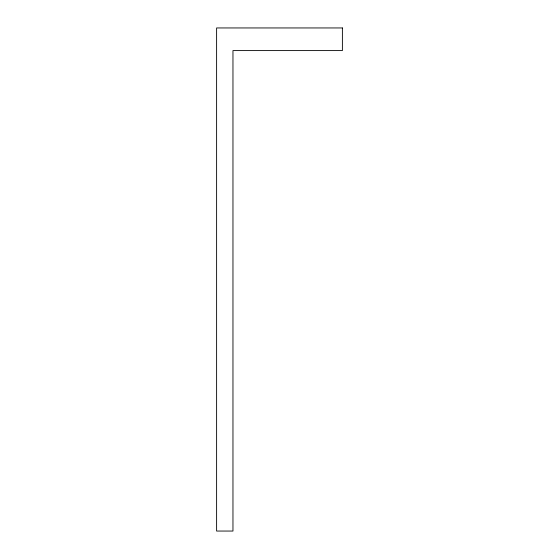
<?xml version="1.0" encoding="UTF-8"?>
<svg xmlns="http://www.w3.org/2000/svg" width="559" height="559" viewBox="0 0 559 559"><rect width="100%" height="100%" fill="white"/><g stroke="black" fill="none" stroke-linecap="round" stroke-linejoin="round"><path stroke-width="0.84" d="M342.387 27.95L216.612 27.95L216.612 531.05L232.963 531.05L232.963 50.59L342.387 50.59L342.387 27.95"/></g></svg>
